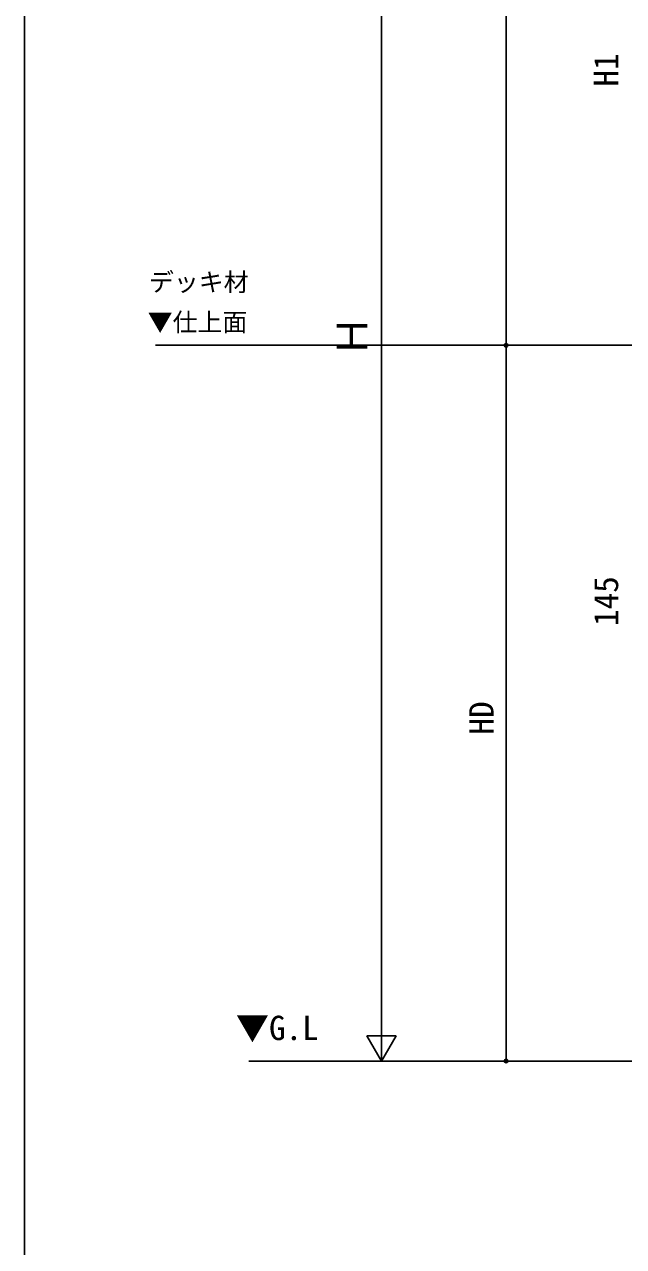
# Model space of a CAD drawing. Units: millimetres, scale not verified. Extents: x -700 to 700, y -1044 to 1037.
# Drawn here: x -700 to -411, y -313 to 276 of the extents above; entities that cross this region are included whole.
import ezdxf
from ezdxf.enums import TextEntityAlignment as Align

# ---------------------------------------------------------------- set-up
doc = ezdxf.new("R2010")
doc.units = ezdxf.units.MM
doc.header["$LTSCALE"] = 6
for name, color, linetype in [('0-2_USER1', 3, 'Continuous'), ('0-4_YKK_12', 2, 'Continuous'), ('0-6_YKK_D', 6, 'Continuous'), ('0-7_YKK_ZWAK', 7, 'Continuous'), ('0-8_YSS_K', 3, 'Continuous')]:
    doc.layers.add(name, color=color, linetype=linetype)
doc.styles.add('ＭＳ ゴシック', font='')
doc.styles.get('ＭＳ ゴシック').set_extended_font_data('MS Gothic')

msp = doc.modelspace()

# ---------------------------------------------------------------- linework, layer by layer
at = {"layer": '0-4_YKK_12'}
msp.add_line((-185.063, 121.225), (-636.87, 121.225), dxfattribs=at)
at = {"layer": '0-6_YKK_D'}
for p, q in [((-467.991, 121.225), (-467.991, 476.725)), ((-527.991, -209.275), (-527.991, 462.725)), ((-467.991, 121.225), (-467.991, -223.275)), ((-527.991, -223.275), (-527.991, -199.026)), ((-527.991, -223.275), (-534.991, -211.151)), ((-520.991, -211.151), (-534.991, -211.151)), ((-527.991, -223.275), (-520.991, -211.151))]:
    msp.add_line(p, q, dxfattribs=at)
for centre in [(-467.991, 121.225), (-467.991, 121.225), (-467.991, -223.275)]:
    msp.add_circle(centre, 0.85, dxfattribs=at)
at = {"layer": '0-7_YKK_ZWAK'}
msp.add_line((-700, 996.3), (-700, -1043.7), dxfattribs=at)
at = {"layer": '0-8_YSS_K'}
msp.add_line((-73.52, -223.275), (-591.954, -223.275), dxfattribs=at)

# ---------------------------------------------------------------- texts
at = {"layer": '0-2_USER1', "style": 'ＭＳ ゴシック'}
for s, height, p in [('デッキ材', 8.798, (-640.023, 144.641)), ('▼仕上面', 8.798, (-640.636, 125.323)), ('▼G.L', 11.73, (-598.182, -216.7))]:
    msp.add_text(s, height=height, dxfattribs=at).set_placement(p, align=Align.BOTTOM_LEFT)
at = {"layer": '0-6_YKK_D', "style": 'ＭＳ ゴシック'}
for s, height, p in [('H1', 11.73, (-410.491, 245.816)), ('Ｈ', 14.66, (-530.491, 115.588)), ('145', 11.73, (-410.491, -13.866)), ('HD', 11.73, (-470.491, -66.116))]:
    msp.add_text(s, height=height, rotation=90, dxfattribs=at).set_placement(p, align=Align.BOTTOM_LEFT)

doc.saveas('drawing.dxf')
